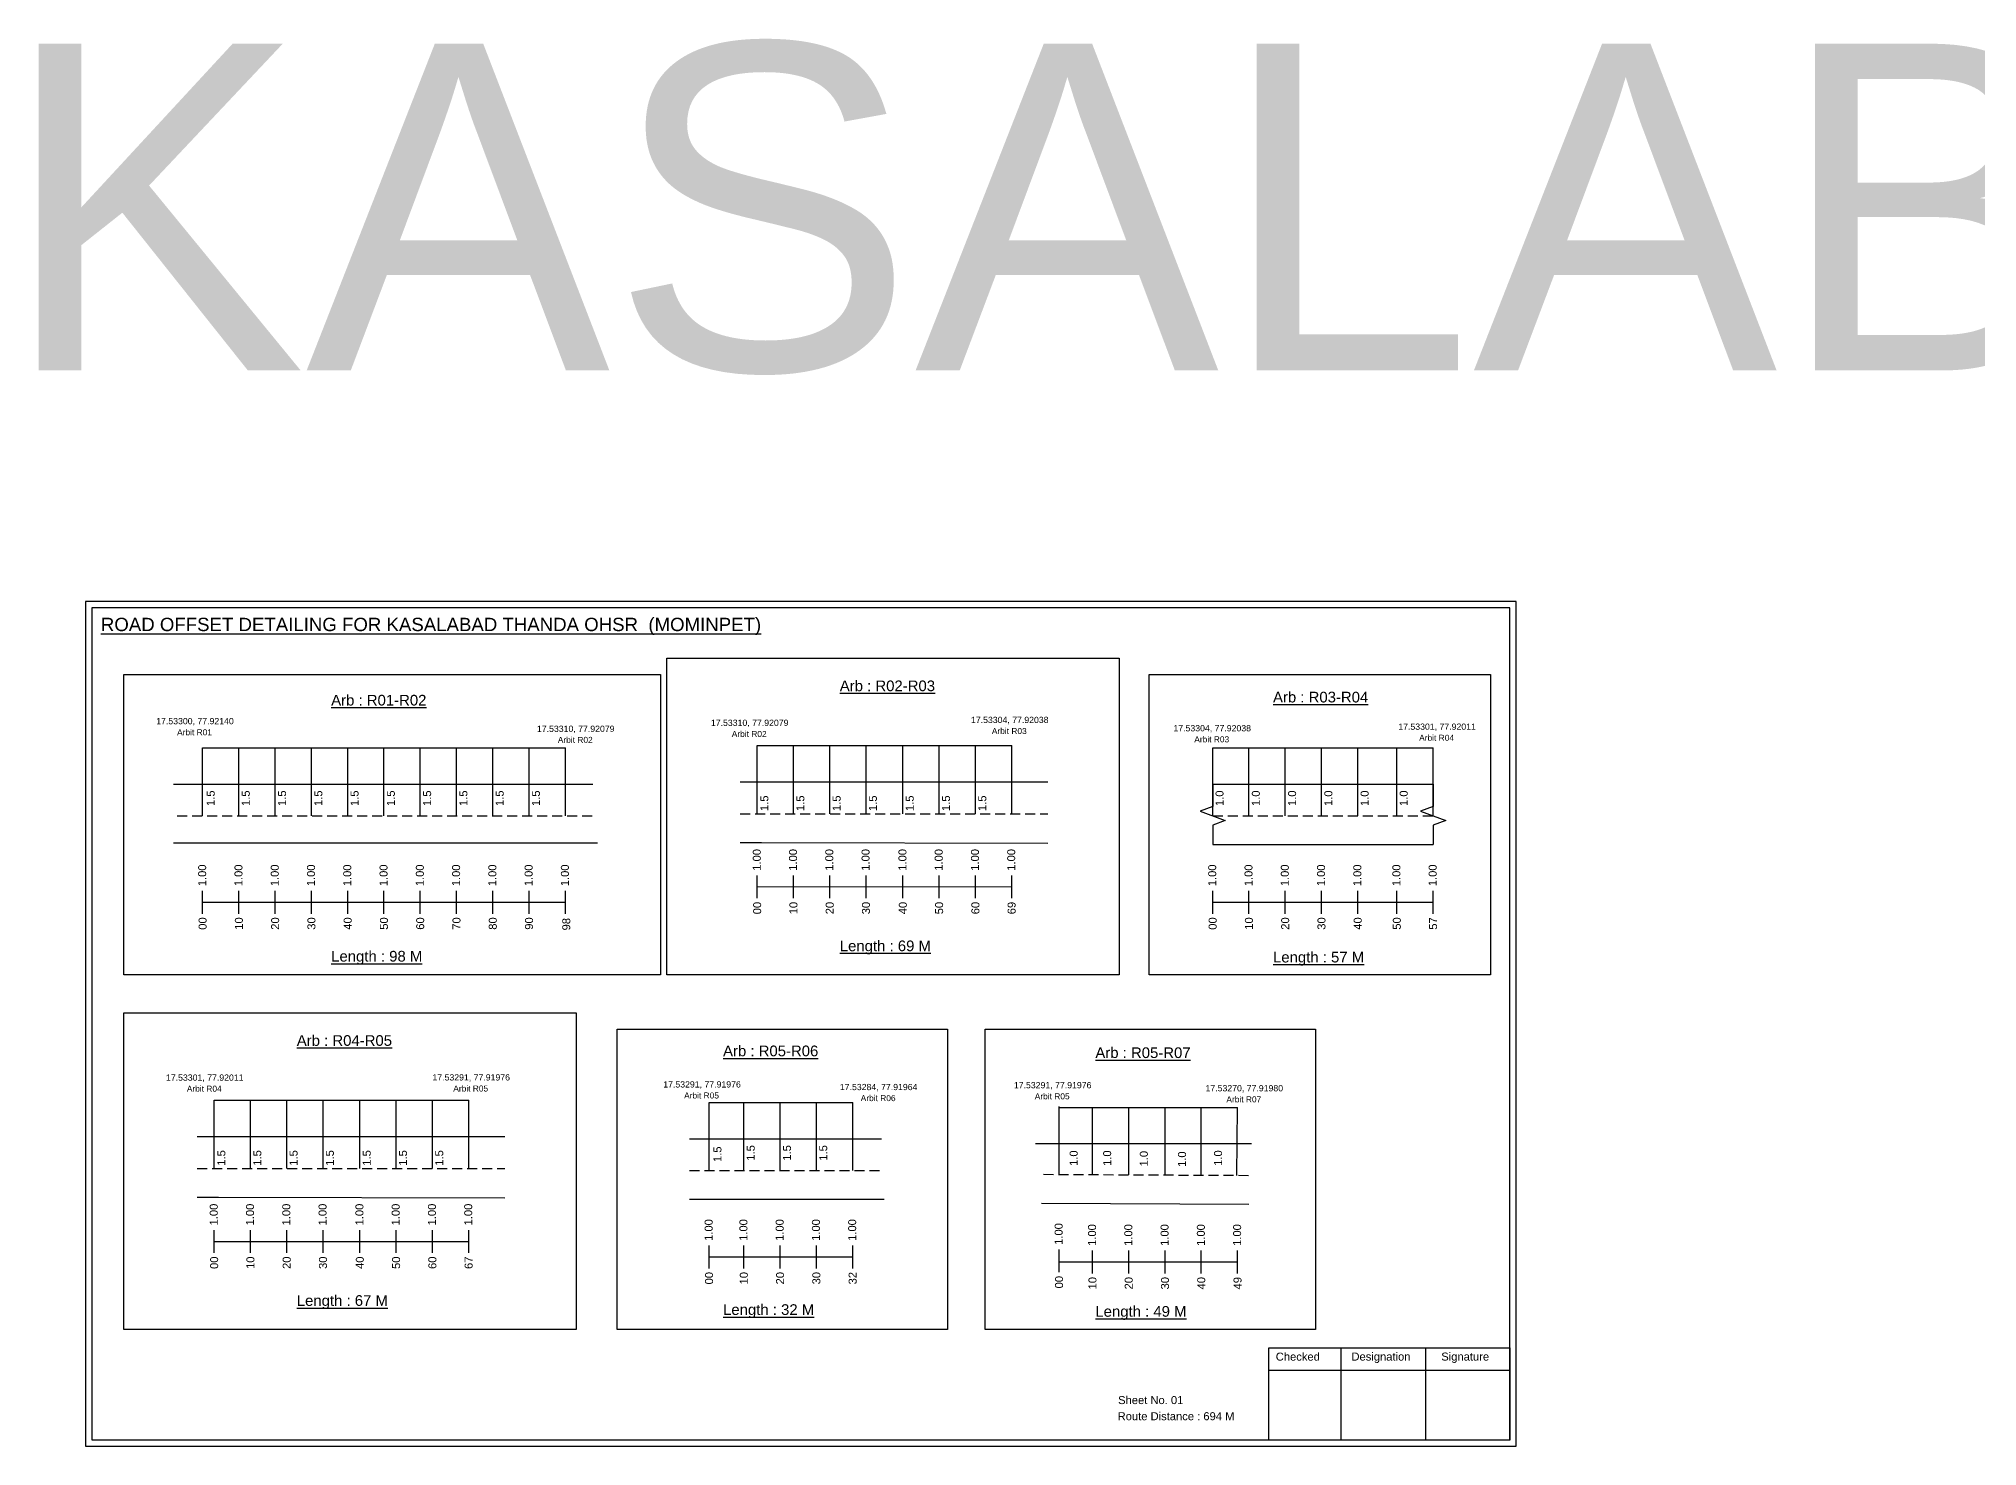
# Model space of a CAD drawing. Header units: inches. Extents: x 518 to 2273, y 91 to 1396.
# Drawn here: x 518 to 1245, y 91 to 619 of the extents above; entities that cross this region are included whole.
import ezdxf

# ---------------------------------------------------------------- set-up
doc = ezdxf.new("R2010")
doc.units = ezdxf.units.IN
doc.header["$MEASUREMENT"] = 0
doc.linetypes.add('DASHED2', pattern=[0.375, 0.25, -0.125])
doc.layers.add('PDF_Geometry', color=7, linetype='Continuous')
doc.layers.add('PDF_Text', color=5, linetype='Continuous')
doc.styles.add('PDF Arial', font='arial.ttf')
doc.styles.get("Standard").update_dxf_attribs({"font": 'arial.ttf'})

msp = doc.modelspace()

# ---------------------------------------------------------------- linework, layer by layer
at = {"color": 5}
for p, q in [((579.84, 353.02), (715.84, 353.02)), ((787.79, 353.81), (883.2, 353.81)), ((958.57, 353.02), (1041.22, 353.02)), ((584.17, 220.82), (679.59, 220.82)), ((769.74, 220.03), (823.58, 220.03)), ((900.98, 218.15), (967.9, 218.15))]:
    msp.add_line(p, q, dxfattribs=at)
for p, q in [((579.84, 327.49), (579.84, 353.02)), ((593.44, 327.49), (593.44, 353.02)), ((607.04, 327.49), (607.04, 353.02)), ((620.64, 327.49), (620.64, 353.02)), ((634.24, 327.49), (634.24, 353.02)), ((647.84, 327.49), (647.84, 353.02)), ((661.44, 327.49), (661.44, 353.02)), ((675.04, 327.49), (675.04, 353.02)), ((688.64, 327.49), (688.64, 353.02)), ((702.24, 327.49), (702.24, 353.02)), ((715.84, 327.49), (715.84, 353.02)), ((787.79, 328.28), (787.79, 353.81)), ((801.39, 328.28), (801.39, 353.81)), ((814.99, 328.28), (814.99, 353.81)), ((828.59, 328.28), (828.59, 353.81)), ((842.4, 328.28), (842.4, 353.81)), ((856, 328.28), (856, 353.81)), ((869.6, 328.28), (869.6, 353.81)), ((883.2, 328.28), (883.2, 353.81)), ((958.57, 327.49), (958.57, 353.02)), ((972.17, 327.49), (972.17, 353.02)), ((985.77, 327.49), (985.77, 353.02)), ((999.37, 327.49), (999.37, 353.02)), ((1012.97, 327.49), (1012.97, 353.02)), ((1027.62, 327.49), (1027.62, 353.03)), ((1041.22, 327.49), (1041.22, 353.03)), ((568.97, 339.37), (726.12, 339.37)), ((896.8, 340.16), (781.38, 340.16)), ((958.57, 339.37), (1041.22, 339.37)), ((727.94, 317.18), (568.97, 317.18)), ((781.38, 317.48), (789.44, 317.48)), ((789.44, 317.48), (896.8, 317.18)), ((958.57, 316.69), (1041.22, 316.69)), ((584.17, 195.29), (584.17, 220.82)), ((597.77, 195.29), (597.77, 220.82)), ((611.37, 195.29), (611.37, 220.82)), ((624.97, 195.29), (624.97, 220.82)), ((638.79, 195.29), (638.79, 220.82)), ((652.39, 195.29), (652.39, 220.82)), ((665.99, 195.29), (665.99, 220.82)), ((679.59, 195.29), (679.59, 220.82)), ((769.74, 194.5), (769.74, 220.03)), ((782.78, 194.5), (782.78, 220.03)), ((796.38, 194.5), (796.38, 220.03)), ((809.98, 194.5), (809.98, 220.03)), ((823.58, 194.5), (823.58, 220.03)), ((900.98, 192.92), (900.98, 218.46)), ((913.5, 192.87), (913.5, 218.15)), ((927.1, 192.82), (927.1, 218.15)), ((940.7, 192.88), (940.7, 218.15)), ((954.3, 192.62), (954.3, 218.15)), ((967.67, 192.65), (967.9, 218.15)), ((693.19, 207.17), (577.77, 207.17)), ((762.4, 206.38), (834.43, 206.38)), ((973.15, 204.48), (892.19, 204.48)), ((577.77, 184.48), (585.82, 184.48)), ((585.82, 184.48), (693.19, 184.19)), ((762.4, 183.69), (835.43, 183.69)), ((894.4, 182.28), (972.13, 181.85))]:
    msp.add_line(p, q)
at = {"linetype": 'DASHED2', "ltscale": 15}
for p, q in [((570.24, 327.49), (726.12, 327.49)), ((781.38, 328.28), (896.8, 328.28)), ((958.57, 327.49), (1041.22, 327.49)), ((577.77, 195.29), (693.19, 195.29)), ((762.4, 194.5), (834.93, 194.5)), ((895.12, 193.06), (973.4, 192.65))]:
    msp.add_line(p, q, dxfattribs=at)
at = {"color": 217, "true_color": 0x93278f}
for p, q in [((579.84, 290.79), (579.84, 299.35)), ((593.44, 290.79), (593.44, 299.35)), ((607.04, 290.79), (607.04, 299.35)), ((620.64, 290.79), (620.64, 299.35)), ((634.24, 290.79), (634.24, 299.35)), ((647.84, 290.79), (647.84, 299.35)), ((661.44, 290.79), (661.44, 299.35)), ((675.04, 290.79), (675.04, 299.35)), ((688.64, 290.79), (688.64, 299.35)), ((702.24, 290.79), (702.24, 299.35)), ((715.84, 290.79), (715.84, 299.35)), ((787.79, 296.58), (787.79, 305.14)), ((787.79, 300.85), (883.2, 300.92)), ((801.39, 296.58), (801.39, 305.14)), ((814.99, 296.58), (814.99, 305.14)), ((828.59, 296.58), (828.59, 305.14)), ((842.4, 296.58), (842.4, 305.14)), ((856, 296.58), (856, 305.14)), ((869.6, 296.58), (869.6, 305.14)), ((883.2, 296.58), (883.2, 305.14)), ((958.57, 290.79), (958.57, 299.35)), ((972.17, 290.79), (972.17, 299.35)), ((985.77, 290.79), (985.77, 299.35)), ((999.37, 290.79), (999.37, 299.35)), ((1012.97, 290.79), (1012.97, 299.35)), ((1027.62, 290.79), (1027.62, 299.35)), ((1041.22, 290.79), (1041.22, 299.35)), ((579.84, 295.06), (715.84, 295.08)), ((958.57, 295.06), (1041.22, 295.07)), ((584.17, 163.59), (584.17, 172.15)), ((584.17, 167.86), (679.59, 167.92)), ((597.77, 163.59), (597.77, 172.15)), ((611.37, 163.59), (611.37, 172.15)), ((624.97, 163.59), (624.97, 172.15)), ((638.79, 163.59), (638.79, 172.15)), ((652.39, 163.59), (652.39, 172.15)), ((665.99, 163.59), (665.99, 172.15)), ((679.59, 163.59), (679.59, 172.15)), ((769.74, 157.8), (769.74, 166.35)), ((769.74, 162.07), (823.58, 162.08)), ((782.78, 157.8), (782.78, 166.35)), ((796.38, 157.8), (796.38, 166.35)), ((809.98, 157.8), (809.98, 166.35)), ((823.58, 157.8), (823.58, 166.35)), ((900.98, 156.31), (900.98, 164.86)), ((900.98, 160.19), (967.9, 160.2)), ((913.5, 155.92), (913.5, 164.48)), ((927.1, 155.92), (927.1, 164.48)), ((940.7, 155.92), (940.7, 164.48)), ((954.3, 155.92), (954.3, 164.48)), ((967.9, 155.92), (967.9, 164.48))]:
    msp.add_line(p, q, dxfattribs=at)
for points in [[(753.86, 386.65), (923.48, 386.65), (923.48, 267.83), (753.86, 267.83)], [(550.25, 380.51), (751.49, 380.51), (751.49, 267.83), (550.25, 267.83)], [(934.71, 380.51), (1062.8, 380.51), (1062.8, 267.83), (934.71, 267.83)], [(550.25, 253.66), (719.86, 253.66), (719.86, 134.83), (550.25, 134.83)], [(735.28, 247.51), (859.08, 247.51), (859.08, 134.83), (735.28, 134.83)], [(873.27, 247.51), (997.08, 247.51), (997.08, 134.83), (873.27, 134.83)]]:
    msp.add_lwpolyline(points, close=True)
at = {"linetype": 'Continuous'}
for points in [[(958.57, 339.37), (958.57, 330.94), (953.83, 329.21), (963.31, 325.76), (958.57, 324.03), (958.57, 316.69)], [(1041.22, 339.37), (1041.22, 330.94), (1036.48, 329.21), (1045.97, 325.76), (1041.22, 324.03), (1041.22, 316.69)]]:
    msp.add_lwpolyline(points, dxfattribs=at)
at = {"layer": 'PDF_Geometry'}
for points in [[(535.9, 407.81), (535.9, 91.1), (1072.38, 91.1), (1072.38, 407.81)], [(538.23, 405.48), (538.23, 93.52), (1069.96, 93.52), (1069.96, 405.48)]]:
    msp.add_lwpolyline(points, close=True, dxfattribs=at)
at = {"layer": 'PDF_Geometry', "color": 242, "true_color": 0xcc1f26}
msp.add_lwpolyline([(1069.96, 93.42), (979.61, 93.42), (979.61, 128.04), (1069.96, 128.04)], close=True, dxfattribs=at)
for points in [[(1006.6, 128.04), (1006.6, 93.42)], [(1038.32, 128.04), (1038.32, 93.42)], [(979.61, 119.66), (1069.96, 119.66)]]:
    msp.add_lwpolyline(points, dxfattribs=at)

# ---------------------------------------------------------------- texts
for s, height, p in [('KASALABAD THANDA', 122.5352, (504.35, 494.49)), ('Sheet No. 01', 3, (923.11, 106.9)), ('Route Distance : 694 M', 3, (922.93, 100.85))]:
    msp.add_text(s, height=height).set_placement(p)
at = {"color": 242, "true_color": 0xcd2027}
for s, height, p in [('%%UROAD OFFSET DETAILING FOR KASALABAD THANDA OHSR  (MOMINPET)', 5, (541.68, 396.74)), ('%%UArb : R02-R03', 4, (818.75, 374.22)), ('%%UArb : R01-R02', 4, (628.04, 368.84)), ('%%UArb : R03-R04', 4, (981.19, 370)), ('%%ULength : 98 M', 4, (628.04, 272.84)), ('%%ULength : 69 M', 4, (818.75, 276.72)), ('%%ULength : 57 M', 4, (981.19, 272.5)), ('%%UArb : R04-R05', 4, (615.14, 241.23)), ('%%UArb : R05-R06', 4, (774.98, 237.33)), ('%%UArb : R05-R07', 4, (914.58, 236.66)), ('%%ULength : 67 M', 4, (615.14, 143.73)), ('%%ULength : 32 M', 4, (774.98, 140.33)), ('%%ULength : 49 M', 4, (914.58, 139.66))]:
    msp.add_text(s, height=height, dxfattribs=at).set_placement(p)
at = {"color": 5}
for s, height, p in [('17.53300, 77.92140', 2.34, (562.43, 361.82)), ('17.53310, 77.92079', 2.34, (770.42, 361.19)), ('17.53304, 77.92038', 2.34, (867.94, 362.27)), ('Arbit R01', 2.246, (570.26, 357.69)), ('17.53310, 77.92079', 2.34, (705.2, 358.96)), ('Arbit R02', 2.246, (713.02, 354.84)), ('Arbit R02', 2.246, (778.24, 357.06)), ('Arbit R03', 2.246, (875.76, 358.14)), ('17.53304, 77.92038', 2.34, (943.85, 359.16)), ('Arbit R03', 2.246, (951.67, 355.04)), ('17.53301, 77.92011', 2.34, (1028.17, 359.74)), ('Arbit R04', 2.246, (1035.99, 355.61)), ('17.53301, 77.92011', 2.34, (566.09, 228.15)), ('Arbit R04', 2.246, (573.91, 224.03)), ('17.53291, 77.91976', 2.34, (666, 228.24)), ('Arbit R05', 2.246, (673.82, 224.11)), ('17.53291, 77.91976', 2.34, (752.55, 225.61)), ('17.53284, 77.91964', 2.34, (818.77, 224.62)), ('17.53291, 77.91976', 2.34, (884.02, 225.31)), ('17.53270, 77.91980', 2.34, (955.88, 224.17)), ('Arbit R05', 2.246, (760.37, 221.49)), ('Arbit R06', 2.246, (826.59, 220.5)), ('Arbit R05', 2.246, (891.85, 221.19)), ('Arbit R07', 2.246, (963.7, 220.04))]:
    msp.add_text(s, height=height, dxfattribs=at).set_placement(p)
for s, p in [('1.5', (584.35, 331.16)), ('1.5', (597.51, 331.16)), ('1.5', (611.11, 331.16)), ('1.5', (624.71, 331.16)), ('1.5', (638.31, 331.16)), ('1.5', (651.91, 331.16)), ('1.5', (665.51, 331.16)), ('1.5', (679.11, 331.16)), ('1.5', (692.71, 331.16)), ('1.5', (706.31, 331.16)), ('1.5', (791.96, 329.28)), ('1.5', (805.46, 329.28)), ('1.5', (819.06, 329.28)), ('1.5', (832.66, 329.28)), ('1.5', (846.47, 329.28)), ('1.5', (860.07, 329.28)), ('1.5', (873.67, 329.28)), ('1.0', (962.64, 331.16)), ('1.0', (976.24, 331.16)), ('1.0', (989.84, 331.16)), ('1.0', (1003.44, 331.16)), ('1.0', (1017.04, 331.16)), ('1.0', (1031.69, 331.17)), ('1.5', (786.84, 198.17)), ('1.5', (800.44, 198.17)), ('1.5', (814.04, 198.17)), ('1.5', (588.35, 196.28)), ('1.5', (601.84, 196.28)), ('1.5', (615.44, 196.28)), ('1.5', (629.04, 196.28)), ('1.5', (642.86, 196.28)), ('1.5', (656.46, 196.28)), ('1.5', (670.06, 196.28)), ('1.5', (774.37, 197.67)), ('1.0', (907.94, 196.2)), ('1.0', (920.51, 196.2)), ('1.0', (934.25, 196.01)), ('1.0', (948.57, 195.82)), ('1.0', (962.08, 196.23))]:
    msp.add_text(s, height=3, rotation=90).set_placement(p)
at = {"color": 217, "true_color": 0x93278f}
for s, p in [('1.00', (789.11, 306.88)), ('1.00', (802.71, 306.88)), ('1.00', (816.31, 306.88)), ('1.00', (829.91, 306.88)), ('1.00', (843.73, 306.88)), ('1.00', (857.33, 306.88)), ('1.00', (870.93, 306.88)), ('1.00', (884.53, 306.88)), ('1.00', (581.17, 301.08)), ('1.00', (594.77, 301.08)), ('1.00', (608.37, 301.08)), ('1.00', (621.97, 301.08)), ('1.00', (635.57, 301.08)), ('1.00', (649.17, 301.08)), ('1.00', (662.77, 301.08)), ('1.00', (676.37, 301.08)), ('1.00', (689.97, 301.08)), ('1.00', (703.57, 301.08)), ('1.00', (717.17, 301.08)), ('1.00', (959.9, 301.08)), ('1.00', (973.5, 301.08)), ('1.00', (987.1, 301.08)), ('1.00', (1000.7, 301.08)), ('1.00', (1014.3, 301.08)), ('1.00', (1028.95, 301.09)), ('1.00', (1042.55, 301.09)), ('00', (789.26, 290.56)), ('10', (802.86, 290.56)), ('20', (816.46, 290.56)), ('30', (830.06, 290.56)), ('40', (843.88, 290.56)), ('50', (857.48, 290.56)), ('60', (871.08, 290.56)), ('69', (884.68, 290.56)), ('00', (581.32, 284.76)), ('10', (594.92, 284.76)), ('20', (608.52, 284.76)), ('30', (622.12, 284.76)), ('40', (635.72, 284.76)), ('50', (649.32, 284.76)), ('60', (662.92, 284.76)), ('70', (676.52, 284.76)), ('80', (690.12, 284.76)), ('90', (703.72, 284.76)), ('98', (717.69, 284.51)), ('00', (960.05, 284.76)), ('10', (973.65, 284.76)), ('20', (987.25, 284.76)), ('30', (1000.85, 284.76)), ('40', (1014.45, 284.76)), ('50', (1029.1, 284.77)), ('57', (1042.7, 284.77)), ('1.00', (585.5, 173.89)), ('1.00', (599.1, 173.89)), ('1.00', (612.7, 173.89)), ('1.00', (626.3, 173.89)), ('1.00', (640.12, 173.89)), ('1.00', (653.72, 173.89)), ('1.00', (667.32, 173.89)), ('1.00', (680.92, 173.89)), ('1.00', (771.07, 168.09)), ('1.00', (784.1, 168.09)), ('1.00', (797.7, 168.09)), ('1.00', (811.3, 168.09)), ('1.00', (824.9, 168.09)), ('1.00', (902.3, 166.6)), ('1.00', (914.83, 166.21)), ('1.00', (928.43, 166.21)), ('1.00', (942.03, 166.21)), ('1.00', (955.63, 166.21)), ('1.00', (969.23, 166.21)), ('00', (585.65, 157.57)), ('10', (599.25, 157.57)), ('20', (612.85, 157.57)), ('30', (626.45, 157.57)), ('40', (640.27, 157.57)), ('50', (653.87, 157.57)), ('60', (667.47, 157.57)), ('67', (681.07, 157.57)), ('00', (771.22, 151.77)), ('10', (784.25, 151.77)), ('20', (797.85, 151.77)), ('30', (811.45, 151.77)), ('32', (825.05, 151.77)), ('00', (902.45, 150.28)), ('10', (914.98, 149.89)), ('20', (928.58, 149.89)), ('30', (942.18, 149.89)), ('40', (955.78, 149.89)), ('49', (969.38, 149.89))]:
    msp.add_text(s, height=3, rotation=90, dxfattribs=at).set_placement(p)
at = {"layer": 'PDF_Text', "color": 7, "attachment_point": 7, "style": 'PDF Arial'}
for s, insert, char_height in [('Checked', (982.22, 123.15), 3.001), ('Designation', (1010.6, 122.31), 3.0006), ('Signature', (1044.28, 122.31), 3.001)]:
    msp.add_mtext(s, dxfattribs=dict(at, insert=insert, char_height=char_height))

doc.saveas('drawing.dxf')
